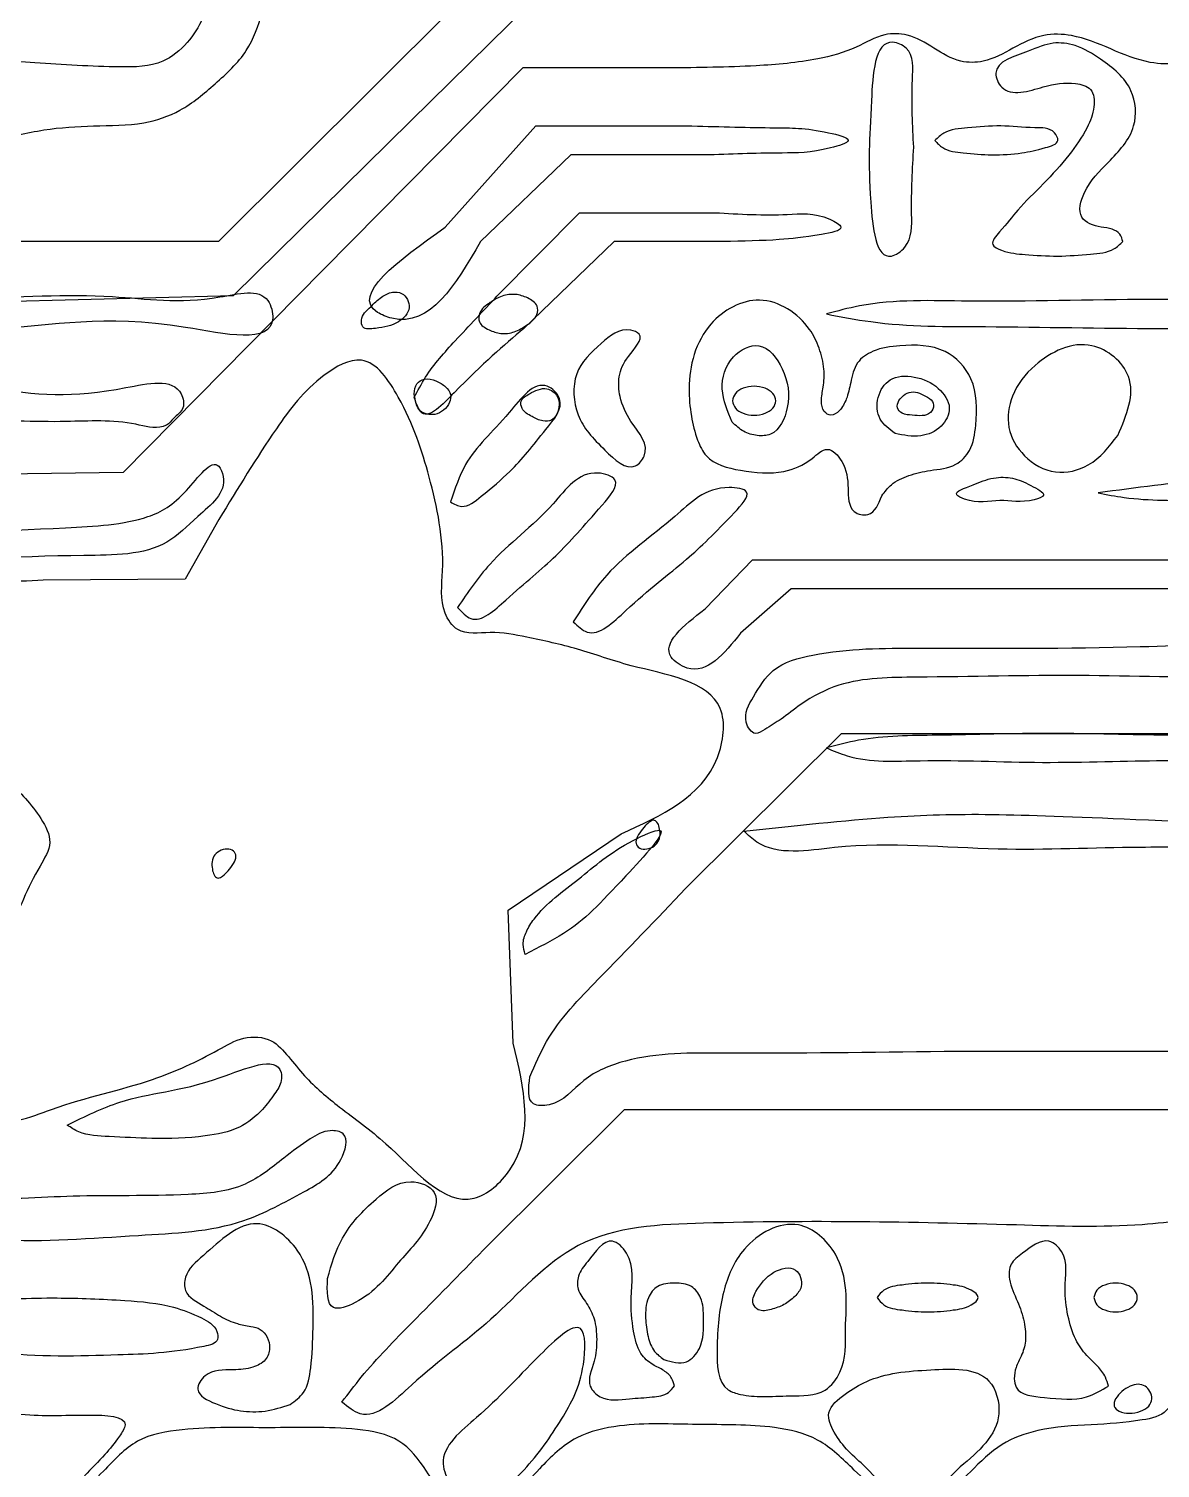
# Model space of a CAD drawing. Extents: x 15.9 to 97.5, y 243.5 to 291.3.
# Drawn here: x 61.35 to 67.97, y 261.66 to 270.09 of the extents above; entities that cross this region are included whole.
import ezdxf

# ---------------------------------------------------------------- set-up
doc = ezdxf.new("R2010")
doc.units = 0
for name, color, linetype in [('black', 7, 'CONTINUOUS'), ('blue', 7, 'CONTINUOUS'), ('red', 7, 'CONTINUOUS')]:
    doc.layers.add(name, color=color, linetype=linetype)

msp = doc.modelspace()

# ---------------------------------------------------------------- linework, layer by layer
at = {"layer": 'black', "color": 7}
for points in [[(63.349038, 268.460559)], [(66.016809, 268.419155)], [(64.041462, 268.325639)], [(63.60381, 267.95085)], [(65.466475, 267.911172)], [(66.440993, 267.912578)], [(64.293274, 267.818627)], [(66.016809, 265.87914)], [(64.916142, 265.371194)], [(65.533399, 265.392367)]]:
    msp.add_lwpolyline(points, close=True, dxfattribs=at)
for points, knots in [([(59.859569, 269.957547), (59.864356, 269.98644), (59.877362, 270.064942), (59.972673, 270.176557), (60.115088, 270.321755), (60.334011, 270.501706), (60.801244, 270.539314), (61.31939, 270.540901), (61.902599, 270.521839), (62.170164, 270.527798), (62.484589, 270.452456), (62.1857, 270.374197), (61.928142, 270.381148), (61.376957, 270.358608), (60.882427, 270.373364), (60.424142, 270.327606), (60.208424, 270.123005), (60.052408, 270.00762), (59.931123, 269.91095), (59.877115, 269.946116), (59.859569, 269.95754)], [0, 0, 0, 0, 0.08675, 0.235694, 0.423385, 0.707047, 1.055217, 1.778641, 2.323649, 2.679393, 2.813688, 2.942171, 3.279563, 3.793873, 4.483618, 4.820841, 5.12183, 5.327696, 5.450049, 5.508925, 5.508925, 5.508925, 5.508925]), ([(59.225176, 268.310149), (59.293258, 268.345724), (59.517171, 268.462724), (60.136762, 268.457748), (60.919406, 268.497866), (61.788189, 268.550125), (62.30653, 268.463358), (62.740132, 268.582898), (62.825288, 268.221602), (61.896677, 268.451576), (61.292367, 268.296668), (60.409732, 268.341828), (59.908349, 268.304311), (59.615592, 268.29128), (59.521292, 268.196103), (59.418711, 268.171955), (59.30244, 268.171964), (59.176477, 268.133343), (59.115105, 268.242357), (59.178171, 268.281186), (59.225173, 268.310124)], [0, 0, 0, 0, 0.228475, 0.751426, 1.799888, 2.637085, 3.264605, 3.547541, 3.654971, 4.168944, 5.281088, 6.109587, 6.642535, 6.854757, 6.927907, 7.03307, 7.154361, 7.299973, 7.34494, 7.476502, 7.476502, 7.476502, 7.476502]), ([(63.349035, 268.460555), (63.368967, 268.480891), (63.405516, 268.518179), (63.469778, 268.550244), (63.547648, 268.545685), (63.596751, 268.447365), (63.501572, 268.352333), (63.407712, 268.338323), (63.300246, 268.324469), (63.287267, 268.406181), (63.323376, 268.437968), (63.349038, 268.460559)], [0, 0, 0, 0, 0.085107, 0.156059, 0.209309, 0.302796, 0.407476, 0.546846, 0.621437, 0.660264, 0.755638, 0.755638, 0.755638, 0.755638]), ([(64.041462, 268.325639), (64.017359, 268.338653), (63.977507, 268.360169), (63.983191, 268.440095), (64.045612, 268.485735), (64.115496, 268.52817), (64.19654, 268.539074), (64.266858, 268.515771), (64.330905, 268.477577), (64.325067, 268.398476), (64.262725, 268.352423), (64.192755, 268.310443), (64.11195, 268.298254), (64.0642, 268.316805), (64.041462, 268.325639)], [0, 0, 0, 0, 0.074324, 0.122883, 0.210108, 0.291027, 0.370562, 0.442866, 0.517188, 0.565745, 0.652974, 0.733892, 0.813427, 0.885731, 0.885731, 0.885731, 0.885731]), ([(66.016809, 268.419155), (66.080852, 268.436266), (66.350983, 268.508439), (66.997492, 268.481981), (67.892347, 268.516024), (68.906547, 268.486324), (69.395451, 268.500837), (69.990715, 268.419898), (69.410506, 268.337094), (68.930267, 268.351866), (67.953019, 268.32475), (67.068695, 268.349098), (66.409414, 268.343009), (66.10303, 268.402432), (66.016809, 268.419155)], [0, 0, 0, 0, 0.198456, 0.837087, 1.906234, 2.965822, 3.629765, 3.86379, 4.09211, 4.738628, 5.769147, 6.790539, 7.462801, 7.726075, 7.726075, 7.726075, 7.726075]), ([(61.000309, 267.805112), (60.432358, 267.699348), (59.809497, 267.583358), (60.221712, 268.261935), (61.105076, 267.94848), (61.687258, 267.924834), (62.226099, 268.05658), (62.265211, 267.861073), (62.197133, 267.815965), (62.16488, 267.771804), (62.088945, 267.743089), (61.889493, 267.805131), (61.514665, 267.778733), (61.189514, 267.795408), (61.000309, 267.805111)], [0, 0, 0, 0, 1.014054, 1.112094, 2.190003, 2.989161, 3.314753, 3.398009, 3.480182, 3.5373, 3.558766, 3.718445, 4.12568, 4.69246, 4.69246, 4.69246, 4.69246]), ([(63.603809, 267.950852), (63.605673, 267.972659), (63.609078, 268.012497), (63.66862, 268.046071), (63.731854, 268.029065), (63.78605, 267.998842), (63.822882, 267.951092), (63.808278, 267.877878), (63.737524, 267.816767), (63.619896, 267.841979), (63.609559, 267.911941), (63.60381, 267.95085)], [0, 0, 0, 0, 0.061806, 0.112908, 0.18064, 0.247705, 0.30076, 0.346024, 0.457753, 0.542874, 0.649526, 0.649526, 0.649526, 0.649526]), ([(64.29327, 267.818632), (64.269807, 267.831058), (64.233164, 267.850464), (64.222302, 267.920167), (64.291899, 267.959923), (64.370267, 268.000198), (64.461772, 267.935356), (64.451695, 267.848903), (64.410737, 267.790893), (64.3487, 267.788769), (64.31347, 267.807748), (64.293274, 267.818627)], [0, 0, 0, 0, 0.075366, 0.1177, 0.181804, 0.288703, 0.364145, 0.466056, 0.513325, 0.564471, 0.633169, 0.633169, 0.633169, 0.633169]), ([(65.466475, 267.911172), (65.470705, 267.926503), (65.479972, 267.960086), (65.532387, 267.988919), (65.59324, 267.999597), (65.655427, 267.988919), (65.704626, 267.960086), (65.727711, 267.911172), (65.704626, 267.862258), (65.655427, 267.833425), (65.59324, 267.822747), (65.532387, 267.833425), (65.479972, 267.862258), (65.470705, 267.895841), (65.466475, 267.911172)], [0, 0, 0, 0, 0.046064, 0.1009, 0.165914, 0.230928, 0.285764, 0.331827, 0.377891, 0.432727, 0.497741, 0.562755, 0.617591, 0.663654, 0.663654, 0.663654, 0.663654]), ([(66.440996, 267.912572), (66.452308, 267.926238), (66.474235, 267.952729), (66.526947, 267.967848), (66.585921, 267.946233), (66.661575, 267.906089), (66.618805, 267.814176), (66.533452, 267.827432), (66.465354, 267.828774), (66.422883, 267.86848), (66.43485, 267.897621), (66.440993, 267.912578)], [0, 0, 0, 0, 0.052513, 0.101795, 0.150479, 0.24657, 0.293697, 0.400859, 0.461222, 0.503144, 0.547353, 0.547353, 0.547353, 0.547353]), ([(66.016809, 265.87914), (66.079273, 265.895533), (66.290698, 265.951021), (66.737946, 265.950642), (67.325345, 265.972613), (67.966858, 265.947635), (68.294414, 265.958558), (68.682786, 265.878119), (68.279518, 265.80008), (67.943044, 265.810853), (67.264358, 265.78256), (66.668744, 265.816672), (66.229701, 265.789564), (66.057268, 265.862116), (66.016809, 265.87914)], [0, 0, 0, 0, 0.193391, 0.654585, 1.323513, 2.001284, 2.436466, 2.596144, 2.761423, 3.214008, 3.920845, 4.637174, 5.064397, 5.195371, 5.195371, 5.195371, 5.195371]), ([(65.533399, 265.392364), (65.830051, 265.423734), (66.635721, 265.508931), (67.245956, 265.485622), (68.880339, 265.416421), (68.251993, 265.291703), (67.778788, 265.30476), (66.964052, 265.262944), (66.260931, 265.346894), (65.695878, 265.2394), (65.558293, 265.36893), (65.533399, 265.392367)], [0, 0, 0, 0, 0.846377, 2.29865, 3.075227, 3.278363, 3.828096, 4.657215, 5.615063, 6.070472, 6.171074, 6.171074, 6.171074, 6.171074]), ([(64.916142, 265.371194), (64.926242, 265.385978), (64.944783, 265.41312), (64.973864, 265.440775), (65.003874, 265.461632), (65.02996, 265.442565), (65.0396, 265.410834), (65.046237, 265.370871), (65.034688, 265.326307), (64.999505, 265.294297), (64.956655, 265.283242), (64.913106, 265.291487), (64.896018, 265.333366), (64.908798, 265.35739), (64.916142, 265.371194)], [0, 0, 0, 0, 0.053005, 0.09731, 0.125757, 0.147854, 0.181099, 0.224055, 0.268439, 0.312743, 0.35937, 0.399099, 0.432343, 0.477253, 0.477253, 0.477253, 0.477253])]:
    msp.add_open_spline(points, degree=3, knots=knots, dxfattribs=at)
at = {"layer": 'blue', "color": 7}
for points in [[(60.725166, 268.479871), (62.545499, 268.526251), (63.582666, 269.547876), (64.619833, 270.569501), (64.619833, 271.382156), (64.619833, 272.19481), (64.940902, 272.508327), (65.261973, 272.821843), (66.253236, 272.821843), (67.2445, 272.821843), (67.2445, 271.855101)], [(64.74176, 272.724901), (64.281161, 272.289286), (64.281161, 271.474624), (64.281161, 270.659961), (63.369612, 269.751239), (62.458063, 268.842516), (60.657622, 268.842516)], [(61.382945, 269.889326), (60.643749, 269.941086), (60.512938, 269.688125)], [(65.096969, 269.85888), (64.238814, 269.859191), (63.06909, 268.675434), (61.899366, 267.491676), (60.359757, 267.468616)], [(63.785028, 268.927158), (64.315656, 269.519825), (65.229733, 269.519825)], [(65.332148, 269.350485), (64.520485, 269.350485), (63.991457, 268.842485)], [(64.087992, 268.52252), (64.572174, 269.011809), (65.362988, 269.011809)], [(65.411817, 268.842469), (64.774485, 268.842469), (64.245457, 268.334469)], [(65.306393, 266.693041), (65.584359, 266.97983), (67.921235, 266.97983), (70.258109, 266.97983), (70.572115, 266.65826)], [(67.863583, 266.810497), (65.811034, 266.810497), (65.514277, 266.549941)], [(65.192691, 265.055106), (66.104241, 265.963829), (67.351691, 265.963829), (68.599142, 265.963829), (68.599142, 265.032496), (68.599142, 264.101162), (66.70556, 264.101162)], [(64.00749, 262.938591), (64.834505, 263.762503), (66.707214, 263.762503), (68.579923, 263.762503), (68.621783, 263.487336)], [(66.800525, 261.670372), (66.518791, 261.388638), (66.24456, 261.671572)]]:
    msp.add_lwpolyline(points, dxfattribs=at)
for points in [[(66.651809, 269.435159)], [(63.785028, 268.927155)], [(66.016809, 268.419158)], [(63.603809, 267.929847)], [(65.466475, 267.911144)], [(66.440993, 267.91255)], [(66.875961, 267.417923)], [(67.607762, 267.371343)], [(63.815502, 267.318453)], [(63.857809, 266.701456)], [(64.535142, 266.616786)], [(64.253335, 264.670327)], [(64.281142, 263.954439)], [(61.571809, 263.671042)], [(63.09581, 262.774075)], [(66.313142, 262.661834)], [(67.583142, 262.661834)], [(65.064309, 262.299313)], [(63.180473, 262.049588)], [(67.710142, 262.069171)]]:
    msp.add_lwpolyline(points, close=True, dxfattribs=at)
for points, knots in [([(60.843018, 269.307514), (60.941064, 269.349617), (61.132209, 269.431699), (61.430783, 269.503906), (61.727248, 269.52393), (61.998787, 269.519603), (62.250241, 269.603967), (62.440718, 269.767204), (62.632919, 269.942399), (62.734695, 270.223924), (62.761018, 270.553248), (62.765152, 270.849501), (62.859058, 271.103802), (63.052605, 271.1301), (63.255808, 271.149493), (63.324849, 271.437368), (63.31464, 271.62948), (63.307475, 271.764327)], [0, 0, 0, 0, 0.319761, 0.623393, 0.915586, 1.210016, 1.433678, 1.691453, 1.958211, 2.199655, 2.566927, 2.939904, 3.113777, 3.29856, 3.48484, 3.662369, 4.080404, 4.080404, 4.080404, 4.080404]), ([(61.952809, 271.767312), (61.950162, 271.637622), (61.946319, 271.449386), (61.990096, 271.172761), (62.163922, 271.129309), (62.322975, 271.087801), (62.394904, 270.876308), (62.400445, 270.635517), (62.413877, 270.373899), (62.379259, 270.155543), (62.279684, 269.999171), (62.118142, 269.866027), (61.79385, 269.861268), (61.547011, 269.878123), (61.382945, 269.889326)], [0, 0, 0, 0, 0.403395, 0.585496, 0.74249, 0.895081, 1.052029, 1.351573, 1.635402, 1.833879, 2.001826, 2.182959, 2.434798, 2.933975, 2.933975, 2.933975, 2.933975]), ([(77.897068, 269.454387), (77.977249, 269.472117), (78.100113, 269.499286), (78.159535, 269.714835), (77.865428, 269.79287), (77.581082, 269.756255), (77.260449, 269.529328), (77.264422, 269.258728), (77.455545, 269.061209), (77.24059, 269.030465), (77.132263, 269.158479), (77.016727, 269.28102), (76.946933, 269.402016), (76.978039, 269.585423), (76.561542, 269.917767), (75.434461, 269.76021), (73.979496, 269.897978), (72.508043, 269.859539), (71.631742, 269.930375), (71.151854, 269.910006), (70.988115, 270.016837), (70.869532, 270.00455), (70.619024, 269.892747), (70.087577, 269.864752), (69.494353, 269.876572), (68.966076, 269.847305), (68.752859, 270.067323), (68.508779, 270.051364), (68.28962, 269.981787), (68.096186, 269.876821), (67.883739, 269.884926), (67.682057, 269.969688), (67.482167, 270.055084), (67.274922, 270.062305), (67.110139, 269.975826), (66.958477, 269.890017), (66.784951, 269.888496), (66.646467, 269.975561), (66.508365, 270.060452), (66.337821, 270.063236), (66.178955, 269.964312), (65.925688, 269.895606), (65.556797, 269.864072), (65.266306, 269.860792), (65.096969, 269.85888)], [0, 0, 0, 0, 0.228591, 0.350274, 0.535889, 0.940717, 1.282769, 1.559383, 1.724328, 1.817854, 2.043302, 2.200973, 2.333325, 2.44062, 2.726106, 3.682963, 5.746991, 7.144565, 8.060553, 8.429275, 8.521701, 8.62735, 8.767026, 9.347809, 10.168199, 10.627627, 10.80408, 11.030874, 11.301708, 11.507163, 11.674159, 11.917808, 12.160652, 12.322887, 12.51873, 12.708338, 12.839578, 13.014816, 13.188807, 13.318842, 13.501162, 13.737006, 14.100548, 14.608676, 14.608676, 14.608676, 14.608676]), ([(65.229733, 269.519825), (65.399379, 269.515024), (65.68096, 269.507054), (65.922369, 269.510047), (66.201754, 269.437775), (65.95087, 269.359969), (65.728855, 269.363674), (65.480828, 269.355428), (65.332148, 269.350485)], [0, 0, 0, 0, 0.482849, 0.801442, 0.923998, 1.03592, 1.320553, 1.746524, 1.746524, 1.746524, 1.746524]), ([(66.651809, 269.435159), (66.66868, 269.450911), (66.7208, 269.499576), (66.863303, 269.508622), (67.039928, 269.527612), (67.204538, 269.505159), (67.340324, 269.511827), (67.389853, 269.417711), (67.268872, 269.383375), (67.155492, 269.357294), (66.985401, 269.345704), (66.835179, 269.360412), (66.70892, 269.372553), (66.666166, 269.41942), (66.651809, 269.435159)], [0, 0, 0, 0, 0.067948, 0.209918, 0.404692, 0.603364, 0.722385, 0.771536, 0.85529, 0.997261, 1.172886, 1.341357, 1.46503, 1.527557, 1.527557, 1.527557, 1.527557]), ([(65.362988, 269.011809), (65.50788, 269.003336), (65.739035, 268.989817), (65.965796, 269.01878), (66.147516, 268.912963), (65.908891, 268.86932), (65.730223, 268.849697), (65.527176, 268.845088), (65.411817, 268.842469)], [0, 0, 0, 0, 0.423744, 0.676022, 0.755028, 0.876459, 1.126085, 1.454487, 1.454487, 1.454487, 1.454487]), ([(63.991457, 268.842485), (63.844994, 268.590764), (63.679409, 268.30618), (63.191156, 268.502365), (63.507601, 268.728714), (63.785028, 268.927155)], [0, 0, 0, 0, 0.686217, 0.775807, 1.412803, 1.412803, 1.412803, 1.412803]), ([(63.603809, 267.929854), (63.624829, 267.97029), (63.688231, 268.092258), (63.862603, 268.282969), (64.006632, 268.436048), (64.087992, 268.52252)], [0, 0, 0, 0, 0.136356, 0.411297, 0.768233, 0.768233, 0.768233, 0.768233]), ([(66.016809, 268.419158), (66.080852, 268.436269), (66.350983, 268.508442), (66.997492, 268.481984), (67.892347, 268.516027), (68.906547, 268.486327), (69.395451, 268.50084), (69.990715, 268.419901), (69.410506, 268.337097), (68.930267, 268.351869), (67.953019, 268.324753), (67.068695, 268.349101), (66.409414, 268.343012), (66.10303, 268.402435), (66.016809, 268.419158)], [0, 0, 0, 0, 0.198456, 0.837087, 1.906234, 2.965822, 3.629765, 3.86379, 4.09211, 4.738628, 5.769147, 6.790539, 7.462801, 7.726075, 7.726075, 7.726075, 7.726075]), ([(64.245457, 268.334469), (64.126688, 268.232899), (63.960314, 268.090617), (63.657934, 267.770336), (63.616718, 267.891803), (63.603809, 267.929847)], [0, 0, 0, 0, 0.555098, 0.777598, 0.879068, 0.879068, 0.879068, 0.879068]), ([(63.815502, 267.318453), (63.841683, 267.3953), (63.911918, 267.601452), (64.120658, 267.773409), (64.330017, 268.064014), (64.503399, 267.896693), (64.334078, 267.696619), (64.194501, 267.513713), (64.026243, 267.376852), (63.899576, 267.272168), (63.837415, 267.306389), (63.815502, 267.318453)], [0, 0, 0, 0, 0.236088, 0.633339, 0.904291, 1.005474, 1.204496, 1.52752, 1.749514, 1.878746, 1.949105, 1.949105, 1.949105, 1.949105]), ([(65.466475, 267.911144), (65.470705, 267.926475), (65.479972, 267.960058), (65.532387, 267.988891), (65.59324, 267.999569), (65.655427, 267.988891), (65.704626, 267.960058), (65.727711, 267.911144), (65.704626, 267.86223), (65.655427, 267.833397), (65.59324, 267.822719), (65.532387, 267.833397), (65.479972, 267.86223), (65.470705, 267.895813), (65.466475, 267.911144)], [0, 0, 0, 0, 0.046064, 0.1009, 0.165914, 0.230928, 0.285764, 0.331827, 0.377891, 0.432727, 0.497741, 0.562755, 0.617591, 0.663654, 0.663654, 0.663654, 0.663654]), ([(66.440996, 267.912544), (66.452308, 267.92621), (66.474235, 267.952701), (66.526947, 267.96782), (66.585921, 267.946205), (66.661575, 267.906061), (66.618805, 267.814148), (66.533452, 267.827404), (66.465354, 267.828746), (66.422883, 267.868452), (66.43485, 267.897593), (66.440993, 267.91255)], [0, 0, 0, 0, 0.052513, 0.101795, 0.150479, 0.24657, 0.293697, 0.400859, 0.461222, 0.503144, 0.547353, 0.547353, 0.547353, 0.547353]), ([(60.359757, 267.468616), (60.018454, 267.437742), (59.542392, 267.394678), (58.956027, 267.494323), (58.786889, 267.277006), (58.957398, 267.054189), (59.574355, 267.194851), (60.432077, 267.110298), (61.328064, 267.156053), (62.001577, 267.189575), (62.25025, 267.333166), (62.436043, 267.603233), (62.523895, 267.387194), (62.335917, 267.241881), (62.107698, 267.004792), (61.415542, 267.010944), (60.507975, 266.950873), (59.607318, 266.832268), (58.976143, 266.904648), (58.794489, 266.696644), (58.868176, 266.514468), (59.209518, 266.530838), (59.636625, 266.51708), (60.144909, 266.481946), (60.491779, 266.510566), (60.699524, 266.283502), (60.419878, 266.245075), (60.16272, 266.214632), (59.666001, 266.201778), (59.262182, 266.16535), (58.879034, 266.181634), (58.80099, 266.00681), (58.880756, 265.825017), (59.30154, 265.877513), (59.824687, 265.864442), (60.488352, 265.836454), (60.916108, 265.883889), (61.229616, 265.604908), (60.864123, 265.568668), (60.541243, 265.535144), (59.900656, 265.528864), (59.379354, 265.470572), (58.907683, 265.522823), (58.795557, 265.330016), (58.905419, 265.132197), (59.3991, 265.217943), (59.998773, 265.189907), (60.667695, 265.164705), (61.076145, 265.244842), (61.273713, 265.084449), (61.067521, 264.9277), (60.666926, 264.977026), (59.998302, 264.928607), (59.398106, 264.876888), (58.912143, 264.93249), (58.795977, 264.738732), (58.897075, 264.544468), (59.36221, 264.619319), (59.949118, 264.600804), (60.521303, 264.561829), (60.990386, 264.658023), (61.07536, 264.454738), (60.911467, 264.302852), (60.506087, 264.315579), (59.906552, 264.273221), (59.348351, 264.215941), (58.9024, 264.248339), (58.797005, 264.060729), (58.892417, 263.872288), (59.329266, 263.921963), (59.857118, 263.887034), (60.4406, 263.866277), (60.81784, 263.896968), (60.991543, 263.755723), (60.880261, 263.566936), (60.458236, 263.630484), (59.896481, 263.569057), (59.343281, 263.531519), (58.896401, 263.568656), (58.801341, 263.386183), (58.863161, 263.214975), (59.203081, 263.235378), (59.627075, 263.230889), (59.934284, 263.21812), (60.351557, 263.246704), (60.228276, 263.089112), (60.062099, 263.053007), (59.798859, 263.006918), (59.465325, 263.006049), (59.162912, 262.989982), (58.909075, 262.986669), (58.799452, 262.851578), (58.547734, 262.736832), (57.939373, 262.771665), (57.405886, 262.756698), (57.0446, 262.746562)], [0, 0, 0, 0, 1.055192, 1.471817, 1.608896, 1.744014, 2.172926, 3.284504, 4.4188, 4.904762, 5.178023, 5.41419, 5.479106, 5.75635, 5.992713, 6.484023, 7.65835, 8.803084, 9.26198, 9.406273, 9.527767, 9.753688, 10.294685, 10.903045, 11.226844, 11.383905, 11.515506, 11.844493, 12.303505, 12.91586, 13.171739, 13.29646, 13.420169, 13.690615, 14.367129, 15.135576, 15.575174, 15.780043, 15.943225, 16.360846, 16.95215, 17.743177, 18.063596, 18.193172, 18.320536, 18.645762, 19.474298, 20.256651, 20.60409, 20.719372, 20.8399, 21.194089, 21.966653, 22.787464, 23.118694, 23.24909, 23.375103, 23.68065, 24.454954, 25.218139, 25.520003, 25.630688, 25.766791, 26.091104, 26.816072, 27.559514, 27.865822, 27.995261, 28.12146, 28.411498, 29.129727, 29.819301, 30.131989, 30.259839, 30.367347, 30.669065, 31.381935, 32.117411, 32.417707, 32.54577, 32.666321, 32.887256, 33.422821, 33.92956, 34.113158, 34.206611, 34.377633, 34.643068, 34.997996, 35.370512, 35.58248, 35.696445, 35.870343, 36.390377, 37.481429, 37.481429, 37.481429, 37.481429]), ([(67.607762, 267.371343), (67.829881, 267.402163), (68.438093, 267.486555), (68.932942, 267.379728), (70.191173, 267.56358), (69.884256, 267.277918), (69.457009, 267.377334), (68.890513, 267.301001), (68.276664, 267.333114), (67.856754, 267.323788), (67.658426, 267.361667), (67.607762, 267.371343)], [0, 0, 0, 0, 0.636784, 1.743654, 2.418582, 2.490602, 2.870301, 3.598589, 4.248847, 4.699158, 4.853662, 4.853662, 4.853662, 4.853662]), ([(63.857809, 266.701456), (63.917438, 266.789236), (64.074423, 267.020333), (64.380165, 267.229216), (64.585056, 267.528737), (64.834718, 267.448551), (64.623987, 267.209482), (64.445819, 267.002023), (64.198784, 266.801653), (63.965467, 266.58325), (63.88288, 266.673929), (63.857809, 266.701456)], [0, 0, 0, 0, 0.314249, 0.827325, 1.146108, 1.253273, 1.419426, 1.819832, 2.210763, 2.442754, 2.543877, 2.543877, 2.543877, 2.543877]), ([(66.875961, 267.417963), (66.914706, 267.434606), (66.987281, 267.465781), (67.114584, 267.463616), (67.193562, 267.425396), (67.323758, 267.360564), (67.171524, 267.307011), (67.033651, 267.344041), (66.885983, 267.302391), (66.743249, 267.372303), (66.822204, 267.399444), (66.875961, 267.417923)], [0, 0, 0, 0, 0.126585, 0.237107, 0.353519, 0.446573, 0.506486, 0.707905, 0.915298, 0.967466, 1.07876, 1.07876, 1.07876, 1.07876]), ([(64.535142, 266.616786), (64.5959, 266.712354), (64.751617, 266.957289), (65.099574, 267.185211), (65.327428, 267.427299), (65.600431, 267.387501), (65.389551, 267.161046), (65.192722, 266.968064), (64.911606, 266.758222), (64.656386, 266.501631), (64.561499, 266.591753), (64.535142, 266.616786)], [0, 0, 0, 0, 0.336778, 0.86314, 1.223058, 1.328311, 1.467862, 1.86005, 2.32421, 2.584175, 2.684155, 2.684155, 2.684155, 2.684155]), ([(69.022474, 264.715683), (69.023202, 264.807039), (69.024215, 264.934058), (69.040003, 265.182728), (69.155509, 265.115027), (69.233741, 265.066885), (69.347677, 265.042995), (69.466588, 265.043167), (69.609406, 265.072675), (69.665429, 265.270372), (69.650095, 265.500456), (69.671642, 265.730366), (69.598386, 265.936841), (69.434778, 265.940555), (69.295954, 265.98034), (69.165283, 266.042929), (69.045304, 266.156905), (68.820713, 266.303825), (68.266399, 266.283006), (67.498031, 266.312787), (66.715333, 266.29163), (66.149614, 266.291179), (65.892507, 266.159643), (65.7601, 266.049528), (65.674468, 266.000197), (65.591144, 265.94325), (65.51757, 266.05885), (65.597831, 266.190249), (65.701123, 266.364758), (66.06614, 266.463447), (66.774576, 266.462414), (67.983259, 266.458222), (69.050025, 266.533861), (70.158008, 266.33908), (70.070378, 265.687553), (70.07788, 265.338405), (70.113802, 265.07973), (70.270396, 265.042207), (70.392981, 265.043652), (70.505223, 265.070075), (70.602753, 265.121134), (70.66482, 265.18745), (70.756381, 265.193548), (70.791585, 265.118185), (70.868803, 265.065802), (70.979641, 265.041903), (71.114669, 265.045629), (71.262347, 265.060235), (71.369263, 265.194144), (71.389052, 265.493008), (71.360323, 265.948693), (71.105074, 266.505245), (70.704953, 266.946151), (70.464212, 267.157419), (70.241982, 267.383676), (70.438655, 267.418882), (70.608797, 267.318296), (70.878514, 267.11249), (71.069711, 266.921794), (71.183744, 266.80806)], [0, 0, 0, 0, 0.316606, 0.440201, 0.523682, 0.623937, 0.741047, 0.856115, 0.991421, 1.130634, 1.410135, 1.696944, 1.83462, 1.990643, 2.128575, 2.279029, 2.415587, 2.624983, 3.062565, 4.012685, 4.963659, 5.421543, 5.671875, 5.815298, 5.928405, 5.987878, 6.072909, 6.226462, 6.419671, 6.667893, 7.287894, 8.586764, 10.197061, 10.790549, 11.400122, 11.776964, 11.946893, 12.08659, 12.202545, 12.322357, 12.426754, 12.529148, 12.588144, 12.665186, 12.748805, 12.864119, 12.996509, 13.159841, 13.281724, 13.473492, 14.037625, 14.63903, 15.29544, 15.694082, 15.838089, 15.94088, 16.128619, 16.456443, 16.940894, 16.940894, 16.940894, 16.940894]), ([(70.631142, 265.533477), (70.609884, 265.673787), (70.564507, 265.973298), (70.375544, 266.351048), (70.161789, 266.692689), (69.715967, 266.797631), (68.968863, 266.802264), (68.306447, 266.807198), (67.863583, 266.810497)], [0, 0, 0, 0, 0.421956, 0.900724, 1.276481, 1.557796, 2.214656, 3.539627, 3.539627, 3.539627, 3.539627]), ([(65.514277, 266.549941), (65.417343, 266.429658), (65.291396, 266.273373), (65.010353, 266.461039), (65.179007, 266.59321), (65.306393, 266.693041)], [0, 0, 0, 0, 0.373642, 0.48548, 0.830708, 0.830708, 0.830708, 0.830708]), ([(64.253332, 264.670327), (64.247626, 264.689861), (64.234646, 264.734295), (64.258614, 264.808373), (64.350306, 264.951747), (64.591723, 265.122083), (64.777095, 265.294218), (65.156679, 265.463044), (64.73833, 265.02051), (64.565779, 264.829081), (64.332477, 264.710539), (64.253335, 264.670327)], [0, 0, 0, 0, 0.059959, 0.136388, 0.222449, 0.572141, 0.964565, 1.129675, 1.460222, 1.958003, 2.213551, 2.213551, 2.213551, 2.213551]), ([(64.281142, 263.954439), (64.311107, 264.024589), (64.403054, 264.239842), (64.744373, 264.588314), (65.022644, 264.878051), (65.192691, 265.055106)], [0, 0, 0, 0, 0.227613, 0.698422, 1.438189, 1.438189, 1.438189, 1.438189]), ([(61.571809, 263.671043), (61.676788, 263.721981), (61.970186, 263.864344), (62.310129, 263.860386), (62.820373, 264.094991), (62.829719, 263.915902), (62.780443, 263.845977), (62.708535, 263.745912), (62.574903, 263.64067), (62.344386, 263.596257), (62.087343, 263.588321), (61.8429, 263.604046), (61.666742, 263.608895), (61.5939, 263.65658), (61.571809, 263.671042)], [0, 0, 0, 0, 0.336828, 0.941369, 1.298398, 1.344501, 1.431048, 1.547203, 1.717534, 1.923578, 2.237674, 2.487174, 2.667151, 2.745495, 2.745495, 2.745495, 2.745495]), ([(66.70556, 264.101162), (66.277864, 264.09565), (65.65728, 264.087653), (64.938454, 264.09709), (64.58744, 263.9564), (64.461776, 263.782928), (64.25895, 263.781943), (64.272511, 263.887352), (64.281142, 263.954439)], [0, 0, 0, 0, 1.286784, 1.867114, 2.136127, 2.384563, 2.475809, 2.635544, 2.635544, 2.635544, 2.635544]), ([(60.69692, 263.056941), (60.678435, 263.102319), (60.618105, 263.250425), (61.153048, 263.225311), (61.581795, 263.26587), (62.167401, 263.251151), (62.605274, 263.28831), (62.818577, 263.462849), (62.974819, 263.58067), (63.089375, 263.648347), (63.230451, 263.625399), (63.164682, 263.392341), (62.930057, 263.267142), (62.542294, 263.050492), (61.918184, 263.027658), (61.281462, 262.971072), (60.852692, 263.034058), (60.69692, 263.056941)], [0, 0, 0, 0, 0.125152, 0.408473, 1.073191, 1.746306, 2.084193, 2.357952, 2.548507, 2.675643, 2.753232, 2.904015, 3.191686, 3.581723, 4.204081, 5.029098, 5.499853, 5.499853, 5.499853, 5.499853]), ([(68.621783, 263.487336), (68.627938, 263.437566), (68.639226, 263.3463), (68.640279, 263.234273), (68.623778, 263.078509), (68.251141, 263.138102), (67.822146, 263.064451), (66.741851, 263.100351), (65.687291, 263.117934), (64.545021, 263.06873), (64.071677, 262.513908), (63.674533, 262.248033), (63.347233, 261.914095), (63.215822, 262.020867), (63.180473, 262.049588)], [0, 0, 0, 0, 0.149107, 0.273424, 0.348411, 0.57084, 1.107488, 1.844068, 3.675538, 4.420542, 5.089527, 5.69326, 6.037375, 6.164001, 6.164001, 6.164001, 6.164001]), ([(63.095809, 262.774076), (63.119798, 262.855831), (63.172439, 263.035235), (63.355076, 263.2232), (63.544814, 263.372788), (63.766778, 263.29126), (63.683835, 263.045586), (63.495933, 262.862068), (63.353016, 262.658758), (63.089327, 262.564787), (63.093451, 262.697924), (63.09581, 262.774075)], [0, 0, 0, 0, 0.251514, 0.551925, 0.779268, 0.930764, 1.100411, 1.404731, 1.750776, 1.880981, 2.054976, 2.054976, 2.054976, 2.054976]), ([(63.180475, 262.049591), (63.21763, 262.09868), (63.342592, 262.263779), (63.628508, 262.552064), (63.868869, 262.79721), (64.00749, 262.938591)], [0, 0, 0, 0, 0.184582, 0.620793, 1.215137, 1.215137, 1.215137, 1.215137]), ([(65.064309, 262.299313), (65.044945, 262.313736), (64.999713, 262.347427), (64.968011, 262.438437), (64.95516, 262.54457), (64.960143, 262.652644), (65.027771, 262.740899), (65.127908, 262.749507), (65.228033, 262.74098), (65.296413, 262.65141), (65.296736, 262.520744), (65.300829, 262.382108), (65.195855, 262.258499), (65.110981, 262.284832), (65.064309, 262.299313)], [0, 0, 0, 0, 0.071177, 0.166257, 0.275489, 0.395549, 0.480688, 0.581125, 0.681779, 0.767265, 0.888743, 1.066362, 1.175556, 1.308959, 1.308959, 1.308959, 1.308959]), ([(66.313142, 262.661834), (66.325702, 262.677571), (66.361876, 262.722897), (66.475728, 262.736972), (66.607899, 262.751984), (66.748707, 262.736972), (66.845888, 262.722897), (66.926614, 262.661834), (66.845888, 262.600771), (66.748707, 262.586696), (66.607899, 262.571684), (66.475728, 262.586696), (66.361876, 262.600771), (66.325702, 262.646097), (66.313142, 262.661834)], [0, 0, 0, 0, 0.05889, 0.169611, 0.319325, 0.46904, 0.579761, 0.638651, 0.697541, 0.808262, 0.957977, 1.107691, 1.218412, 1.277301, 1.277301, 1.277301, 1.277301]), ([(67.583142, 262.661834), (67.587372, 262.677165), (67.596639, 262.710748), (67.649054, 262.739581), (67.709907, 262.750259), (67.772094, 262.739581), (67.821293, 262.710748), (67.844378, 262.661834), (67.821293, 262.61292), (67.772094, 262.584087), (67.709907, 262.573409), (67.649054, 262.584087), (67.596639, 262.61292), (67.587372, 262.646503), (67.583142, 262.661834)], [0, 0, 0, 0, 0.046064, 0.1009, 0.165914, 0.230928, 0.285764, 0.331827, 0.377891, 0.432727, 0.497741, 0.562755, 0.617591, 0.663654, 0.663654, 0.663654, 0.663654]), ([(60.767475, 262.407832), (60.756341, 262.463587), (60.726428, 262.613379), (61.128327, 262.648779), (61.464201, 262.665536), (61.873855, 262.6494), (62.162201, 262.624763), (62.339753, 262.554153), (62.447894, 262.49473), (62.462425, 262.395224), (62.202957, 262.336652), (61.820939, 262.322913), (61.257261, 262.308213), (60.896771, 262.381534), (60.767473, 262.407832)], [0, 0, 0, 0, 0.148738, 0.399604, 0.913087, 1.309527, 1.597636, 1.771929, 1.892103, 1.939237, 2.030027, 2.53536, 3.245586, 3.642789, 3.642789, 3.642789, 3.642789]), ([(63.874842, 261.493334), (63.856922, 261.514052), (63.821771, 261.554689), (63.786564, 261.62031), (63.745462, 261.779141), (64.057686, 262.019491), (64.225457, 262.219245), (64.612496, 262.589349), (64.602539, 262.187825), (64.472837, 261.949378), (64.283845, 261.675516), (64.110994, 261.525623), (63.968448, 261.431931), (63.902882, 261.47494), (63.874842, 261.493334)], [0, 0, 0, 0, 0.081891, 0.160629, 0.222713, 0.556689, 1.081239, 1.361185, 1.571002, 1.915925, 2.284741, 2.513073, 2.63804, 2.731418, 2.731418, 2.731418, 2.731418]), ([(66.24456, 261.671572), (66.177589, 261.730141), (66.08157, 261.814114), (66.003389, 262.001656), (66.129915, 262.10209), (66.25887, 262.181983), (66.436294, 262.227981), (66.667334, 262.240294), (66.976034, 262.259692), (67.071274, 261.900021), (66.907911, 261.761457), (66.800525, 261.670372)], [0, 0, 0, 0, 0.27117, 0.388785, 0.534966, 0.681061, 0.863452, 1.063896, 1.410006, 1.610315, 1.994594, 1.994594, 1.994594, 1.994594]), ([(67.710142, 262.069171), (67.721803, 262.084205), (67.745062, 262.114191), (67.791403, 262.143145), (67.839543, 262.158387), (67.88454, 262.145556), (67.914064, 262.112925), (67.927423, 262.0682), (67.905459, 262.019852), (67.853627, 261.991197), (67.792279, 261.981937), (67.735211, 261.987318), (67.692602, 262.025324), (67.704219, 262.054365), (67.710142, 262.069171)], [0, 0, 0, 0, 0.056643, 0.112982, 0.161684, 0.203458, 0.245225, 0.28925, 0.335576, 0.391915, 0.459407, 0.519848, 0.561615, 0.605059, 0.605059, 0.605059, 0.605059]), ([(61.205796, 261.630191), (61.169593, 261.672482), (61.106764, 261.745878), (61.034745, 261.840134), (61.022492, 262.008853), (61.403814, 261.960895), (61.569654, 261.978115), (61.955575, 261.970188), (61.863953, 261.825887), (61.787646, 261.734768), (61.713842, 261.660464), (61.672648, 261.618992)], [0, 0, 0, 0, 0.167366, 0.290459, 0.352291, 0.620894, 1.024538, 1.241362, 1.314872, 1.451476, 1.624036, 1.624036, 1.624036, 1.624036])]:
    msp.add_open_spline(points, degree=3, knots=knots, dxfattribs=at)
at = {"layer": 'red', "color": 7}
for points in [[(66.528318, 269.395674)], [(67.752479, 268.8425)], [(64.870952, 267.789503)], [(65.465673, 267.785134)], [(66.418971, 267.719022)], [(67.723535, 267.708036)], [(66.341424, 267.354726)], [(62.418475, 265.201804)], [(64.183076, 264.151364)], [(65.602848, 262.698021)], [(66.127833, 262.477591)], [(65.127848, 262.144781)], [(67.667831, 262.143513)], [(62.877275, 262.035872)]]:
    msp.add_lwpolyline(points, close=True, dxfattribs=at)
for points in [[(62.460682, 267.216885), (62.262207, 266.867462), (61.431691, 266.860162)], [(64.183075, 264.151337), (64.154175, 264.929936), (64.81441, 265.375976)]]:
    msp.add_lwpolyline(points, dxfattribs=at)
for points, knots in [([(66.528316, 269.395674), (66.521368, 269.520918), (66.511107, 269.705895), (66.532367, 269.964127), (66.298827, 270.06468), (66.273923, 269.488033), (66.254245, 269.268017), (66.309369, 268.685949), (66.521551, 268.829465), (66.510227, 269.076116), (66.521095, 269.268083), (66.528318, 269.395674)], [0, 0, 0, 0, 0.394281, 0.582325, 0.667514, 1.030268, 1.624902, 1.96373, 2.058, 2.255842, 2.647962, 2.647962, 2.647962, 2.647962]), ([(67.752476, 268.842496), (67.748262, 268.857742), (67.739032, 268.891137), (67.686281, 268.921686), (67.606923, 268.925345), (67.475785, 268.972451), (67.530825, 269.172455), (67.672487, 269.310618), (67.842499, 269.490164), (67.821004, 269.757733), (67.647397, 269.898938), (67.490656, 269.995274), (67.331546, 270.015762), (67.188637, 269.945692), (66.970059, 269.88763), (67.063094, 269.67542), (67.281122, 269.753482), (67.43743, 269.780066), (67.58164, 269.745987), (67.59094, 269.618074), (67.537787, 269.489406), (67.433069, 269.336423), (67.292318, 269.183325), (67.139938, 269.037802), (67.060408, 268.92972), (66.963616, 268.825547), (67.073847, 268.775101), (67.193288, 268.766178), (67.373539, 268.752303), (67.543172, 268.768569), (67.684668, 268.778269), (67.735858, 268.826757), (67.752479, 268.8425)], [0, 0, 0, 0, 0.046064, 0.1009, 0.165914, 0.29347, 0.437613, 0.664797, 0.922479, 1.129376, 1.386284, 1.555174, 1.684427, 1.837363, 2.066627, 2.155551, 2.398868, 2.589181, 2.681966, 2.785347, 2.913802, 3.10768, 3.331753, 3.546219, 3.712425, 3.796521, 3.85898, 3.998025, 4.190162, 4.382424, 4.522641, 4.590057, 4.590057, 4.590057, 4.590057]), ([(66.341417, 267.354722), (66.358671, 267.377861), (66.399165, 267.432167), (66.503902, 267.478192), (66.631437, 267.507316), (66.76877, 267.518044), (66.874329, 267.625806), (66.898168, 267.808365), (66.902142, 268.033198), (66.709781, 268.237587), (66.48063, 268.240467), (66.302679, 268.217023), (66.183854, 268.138618), (66.160859, 268.023652), (66.139245, 267.925446), (66.103056, 267.857117), (66.047121, 267.815315), (65.99396, 267.84987), (65.983828, 267.916218), (66.000755, 267.997517), (66.008258, 268.103504), (65.977368, 268.219805), (65.893842, 268.396216), (65.63292, 268.566361), (65.279376, 268.367), (65.198687, 268.060239), (65.222369, 267.826044), (65.253275, 267.693009), (65.324256, 267.54674), (65.528328, 267.494028), (65.748358, 267.47684), (65.911418, 267.545237), (66.023441, 267.658879), (66.133449, 267.538738), (66.146604, 267.413726), (66.143441, 267.258397), (66.29072, 267.226359), (66.321929, 267.305372), (66.341424, 267.354726)], [0, 0, 0, 0, 0.085489, 0.200642, 0.330388, 0.482942, 0.597057, 0.749681, 1.023121, 1.242045, 1.508884, 1.669889, 1.783023, 1.905283, 2.004641, 2.084715, 2.139673, 2.184488, 2.245612, 2.328683, 2.435281, 2.560265, 2.684062, 3.022438, 3.3401, 3.738743, 3.899963, 4.045736, 4.150214, 4.366927, 4.62118, 4.803501, 4.907121, 5.016767, 5.179345, 5.319546, 5.401564, 5.538048, 5.538048, 5.538048, 5.538048]), ([(64.870945, 267.789506), (64.845595, 267.836478), (64.801715, 267.917789), (64.796853, 268.060998), (64.844069, 268.168918), (64.965348, 268.290009), (64.819735, 268.350229), (64.683796, 268.236549), (64.521712, 268.08289), (64.543507, 267.801779), (64.690017, 267.649164), (64.868008, 267.479086), (64.996573, 267.630078), (64.924258, 267.721853), (64.870952, 267.789503)], [0, 0, 0, 0, 0.159062, 0.27534, 0.405109, 0.549916, 0.604734, 0.793623, 1.023013, 1.262074, 1.52243, 1.722488, 1.799813, 2.016651, 2.016651, 2.016651, 2.016651]), ([(65.46567, 267.785132), (65.438103, 267.848849), (65.383676, 267.974652), (65.440624, 268.172615), (65.641078, 268.276986), (65.785116, 268.084633), (65.812566, 267.891787), (65.731208, 267.709353), (65.608812, 267.702821), (65.528583, 267.726914), (65.486715, 267.76566), (65.465673, 267.785134)], [0, 0, 0, 0, 0.203556, 0.401903, 0.564777, 0.75681, 0.985619, 1.169845, 1.246842, 1.330868, 1.415766, 1.415766, 1.415766, 1.415766]), ([(67.723531, 267.708036), (67.774185, 267.827742), (67.865252, 268.042947), (67.551745, 268.307903), (67.253239, 268.159392), (67.095708, 267.959132), (67.063747, 267.74902), (67.167657, 267.573357), (67.350833, 267.467935), (67.579708, 267.524192), (67.672259, 267.642493), (67.723535, 267.708036)], [0, 0, 0, 0, 0.350542, 0.630201, 0.98302, 1.204669, 1.389588, 1.578761, 1.783438, 1.980096, 2.224413, 2.224413, 2.224413, 2.224413]), ([(64.81441, 265.375976), (65.050592, 265.482923), (65.381125, 265.632594), (65.455865, 266.255547), (64.929886, 266.326326), (64.572974, 266.461295), (64.289349, 266.521651), (64.062565, 266.56764), (63.865284, 266.532462), (63.746883, 266.706214), (63.795066, 267.020244), (63.701663, 267.459398), (63.572043, 267.859649), (63.329749, 268.216845), (63.000526, 268.029092), (62.753635, 267.69872), (62.570434, 267.397401), (62.460682, 267.216885)], [0, 0, 0, 0, 0.719231, 1.006554, 1.585789, 1.915257, 2.219897, 2.435661, 2.626341, 2.748041, 2.996665, 3.550443, 4.05241, 4.357428, 4.592136, 5.01221, 5.639919, 5.639919, 5.639919, 5.639919]), ([(66.418975, 267.719022), (66.384844, 267.74417), (66.315135, 267.795533), (66.306298, 267.933025), (66.383177, 268.056775), (66.541057, 268.059738), (66.671388, 268.001282), (66.760857, 267.875053), (66.694131, 267.746128), (66.563409, 267.690933), (66.469316, 267.709231), (66.418971, 267.719022)], [0, 0, 0, 0, 0.12177, 0.248701, 0.373089, 0.514697, 0.671163, 0.802068, 0.919183, 1.05049, 1.201599, 1.201599, 1.201599, 1.201599]), ([(61.431691, 266.860162), (61.257608, 266.852014), (61.000704, 266.839989), (60.676858, 266.850727), (60.527226, 266.677496), (60.66225, 266.40791), (60.874716, 266.084582), (61.16244, 265.748588), (61.397143, 265.516755), (61.496614, 265.323585), (61.357278, 265.103063), (61.21843, 264.765589), (61.088706, 264.334349), (60.962668, 264.007145), (60.992013, 263.8239), (61.035005, 263.752222), (61.188611, 263.644329), (61.57087, 263.815337), (62.011662, 263.897682), (62.383722, 264.065129), (62.598077, 264.195379), (62.769766, 264.185613), (62.871088, 264.069199), (62.984931, 263.924811), (63.185741, 263.756165), (63.500146, 263.538027), (63.853001, 263.104099), (64.33163, 263.526626), (64.245973, 263.886855), (64.183076, 264.151364)], [0, 0, 0, 0, 0.5336, 0.787462, 0.906931, 1.145445, 1.561768, 2.138848, 2.429706, 2.579413, 2.72791, 3.152974, 3.703143, 4.082622, 4.166641, 4.250295, 4.326822, 4.707622, 5.32491, 5.746636, 5.911028, 6.071609, 6.208933, 6.355004, 6.629676, 6.975533, 7.582347, 7.850814, 8.592682, 8.592682, 8.592682, 8.592682]), ([(62.418475, 265.201804), (62.421007, 265.216761), (62.426068, 265.24665), (62.462361, 265.278708), (62.504886, 265.289773), (62.548571, 265.281454), (62.565406, 265.239829), (62.545212, 265.198201), (62.516524, 265.160199), (62.487812, 265.132174), (62.457709, 265.111373), (62.431748, 265.130433), (62.421397, 265.162136), (62.419529, 265.187504), (62.418475, 265.201804)], [0, 0, 0, 0, 0.044384, 0.088688, 0.135316, 0.17504, 0.208285, 0.253195, 0.3062, 0.350504, 0.378952, 0.401052, 0.434297, 0.477252, 0.477252, 0.477252, 0.477252]), ([(68.851785, 261.540537), (68.790994, 261.614353), (68.686619, 261.741089), (68.569895, 261.916774), (68.551018, 262.058647), (68.570804, 262.160423), (68.538293, 262.252003), (68.468376, 262.325012), (68.396612, 262.42134), (68.358832, 262.559508), (68.3342, 262.730501), (68.370172, 262.897995), (68.236147, 263.029141), (68.120697, 262.941323), (68.035357, 262.867004), (68.023701, 262.759214), (68.056189, 262.653774), (68.088141, 262.54323), (68.104093, 262.447057), (68.099356, 262.3657), (68.075949, 262.292157), (68.062347, 262.20642), (68.054398, 262.106299), (68.018501, 261.97539), (67.810171, 261.930248), (67.565746, 261.916922), (67.282286, 261.902177), (67.030041, 261.81258), (66.874596, 261.656499), (66.737418, 261.519992), (66.631934, 261.439627), (66.532939, 261.374094), (66.430763, 261.442845), (66.315995, 261.525223), (66.1595, 261.668831), (65.982896, 261.847325), (65.649488, 261.923367), (65.260541, 261.911897), (64.871749, 261.934412), (64.535703, 261.857861), (64.31761, 261.647859), (64.136491, 261.42409), (63.823386, 261.405819), (63.687722, 261.636136), (63.528148, 261.850304), (63.178343, 261.911236), (62.758614, 261.892898), (62.329096, 261.909363), (61.970429, 261.846829), (61.803432, 261.663272), (61.660189, 261.522781), (61.556102, 261.441137), (61.455451, 261.372025), (61.344269, 261.457306), (61.20691, 261.550662), (61.017422, 261.723436), (60.806809, 261.890399), (60.689741, 262.172942), (60.719642, 262.521121), (60.766345, 262.906064), (60.436682, 263.209806), (60.112152, 262.986452), (59.988912, 262.676728), (60.018913, 262.365651), (60.094145, 262.126195), (60.348204, 261.999236), (60.128833, 261.862514), (59.907874, 261.911463), (59.619106, 261.9014), (59.350728, 261.767767), (59.215209, 261.62324), (59.134156, 261.536799)], [0, 0, 0, 0, 0.288102, 0.494654, 0.61919, 0.706475, 0.801425, 0.895553, 1.009041, 1.157616, 1.3173, 1.531776, 1.628295, 1.79239, 1.877468, 1.968726, 2.092941, 2.209858, 2.313502, 2.383877, 2.451772, 2.544421, 2.642066, 2.759861, 2.912831, 3.212904, 3.527283, 3.752163, 3.996786, 4.179621, 4.327132, 4.410631, 4.498254, 4.656088, 4.852857, 5.130047, 5.392129, 5.844549, 6.301206, 6.560708, 6.845033, 7.194523, 7.384771, 7.676808, 7.915441, 8.167328, 8.681668, 9.1938, 9.463657, 9.729236, 9.914146, 10.06179, 10.143123, 10.240007, 10.428111, 10.668884, 10.998919, 11.222423, 11.549929, 12.045931, 12.303183, 12.6901, 12.964459, 13.303727, 13.5816, 13.759159, 13.864111, 14.174922, 14.464508, 14.701686, 15.054637, 15.054637, 15.054637, 15.054637]), ([(62.877235, 262.035891), (62.906103, 262.056934), (62.976912, 262.108548), (63.005388, 262.281534), (63.014715, 262.555686), (63.012514, 262.90552), (62.651735, 263.179754), (62.421915, 262.947337), (62.259259, 262.816997), (62.25462, 262.673091), (62.369963, 262.617451), (62.465082, 262.550642), (62.558707, 262.507187), (62.638758, 262.494262), (62.706351, 262.481053), (62.747002, 262.429568), (62.764427, 262.36352), (62.736665, 262.287093), (62.649669, 262.244557), (62.529134, 262.234503), (62.393002, 262.24449), (62.304794, 262.103034), (62.454472, 262.029599), (62.579898, 261.994028), (62.735357, 261.989375), (62.828984, 262.02005), (62.877275, 262.035872)], [0, 0, 0, 0, 0.10396, 0.254996, 0.489869, 0.953306, 1.234575, 1.600184, 1.76551, 1.843573, 1.983526, 2.097986, 2.205372, 2.285253, 2.343722, 2.404276, 2.470024, 2.542729, 2.627448, 2.741898, 2.911855, 3.001403, 3.134072, 3.287432, 3.430246, 3.582371, 3.582371, 3.582371, 3.582371]), ([(66.127834, 262.477594), (66.136389, 262.630872), (66.150297, 262.880038), (65.840781, 263.162039), (65.516821, 262.981843), (65.395354, 262.675346), (65.372433, 262.409315), (65.378724, 262.133449), (65.532139, 262.086783), (65.652924, 262.078604), (65.815991, 262.090046), (66.000492, 262.082635), (66.133124, 262.256894), (66.12992, 262.390549), (66.127833, 262.477591)], [0, 0, 0, 0, 0.441445, 0.717602, 1.063727, 1.339705, 1.679615, 1.926087, 2.002502, 2.132395, 2.291532, 2.501081, 2.637392, 2.891928, 2.891928, 2.891928, 2.891928]), ([(65.127827, 262.144779), (65.123165, 262.160327), (65.112305, 262.196545), (65.063744, 262.239522), (64.992316, 262.268603), (64.912333, 262.339928), (64.881744, 262.485269), (64.863111, 262.67983), (64.904087, 262.877844), (64.739686, 263.041507), (64.634922, 262.888535), (64.559932, 262.800353), (64.554447, 262.699224), (64.617993, 262.628779), (64.664796, 262.532806), (64.675419, 262.413589), (64.664703, 262.284632), (64.603621, 262.156979), (64.714207, 262.048791), (64.854308, 262.071351), (64.983281, 262.076185), (65.084672, 262.090469), (65.116707, 262.130767), (65.127848, 262.144781)], [0, 0, 0, 0, 0.048029, 0.111882, 0.184757, 0.28066, 0.417999, 0.612633, 0.876134, 0.98518, 1.171246, 1.273555, 1.350209, 1.44659, 1.546518, 1.667703, 1.796981, 1.945068, 2.029181, 2.201899, 2.334868, 2.433241, 2.485695, 2.485695, 2.485695, 2.485695]), ([(67.667827, 262.143471), (67.662913, 262.161153), (67.650898, 262.204387), (67.604188, 262.264897), (67.532747, 262.325408), (67.464965, 262.423108), (67.427107, 262.559742), (67.402541, 262.730687), (67.440567, 262.900205), (67.299266, 263.029366), (67.185579, 262.933116), (67.08671, 262.865919), (67.082962, 262.748151), (67.137065, 262.644434), (67.177138, 262.524209), (67.189338, 262.412855), (67.162343, 262.322952), (67.124514, 262.255757), (67.113021, 262.192436), (67.132152, 262.088985), (67.330518, 262.076562), (67.510739, 262.04996), (67.625808, 262.118487), (67.667831, 262.143513)], [0, 0, 0, 0, 0.054708, 0.133763, 0.22374, 0.336023, 0.483843, 0.643281, 0.858818, 0.955596, 1.126154, 1.218768, 1.305514, 1.444575, 1.570603, 1.684201, 1.773658, 1.847362, 1.913845, 1.964908, 2.140629, 2.387879, 2.530123, 2.530123, 2.530123, 2.530123]), ([(65.602849, 262.698019), (65.632098, 262.73963), (65.685367, 262.815413), (65.845681, 262.857271), (65.886045, 262.730102), (65.830527, 262.663406), (65.769665, 262.615957), (65.696831, 262.592037), (65.623243, 262.57523), (65.574314, 262.633074), (65.591913, 262.673132), (65.602848, 262.698021)], [0, 0, 0, 0, 0.154443, 0.281281, 0.383486, 0.451514, 0.530826, 0.611704, 0.686564, 0.731876, 0.806221, 0.806221, 0.806221, 0.806221])]:
    msp.add_open_spline(points, degree=3, knots=knots, dxfattribs=at)

doc.saveas('drawing.dxf')
